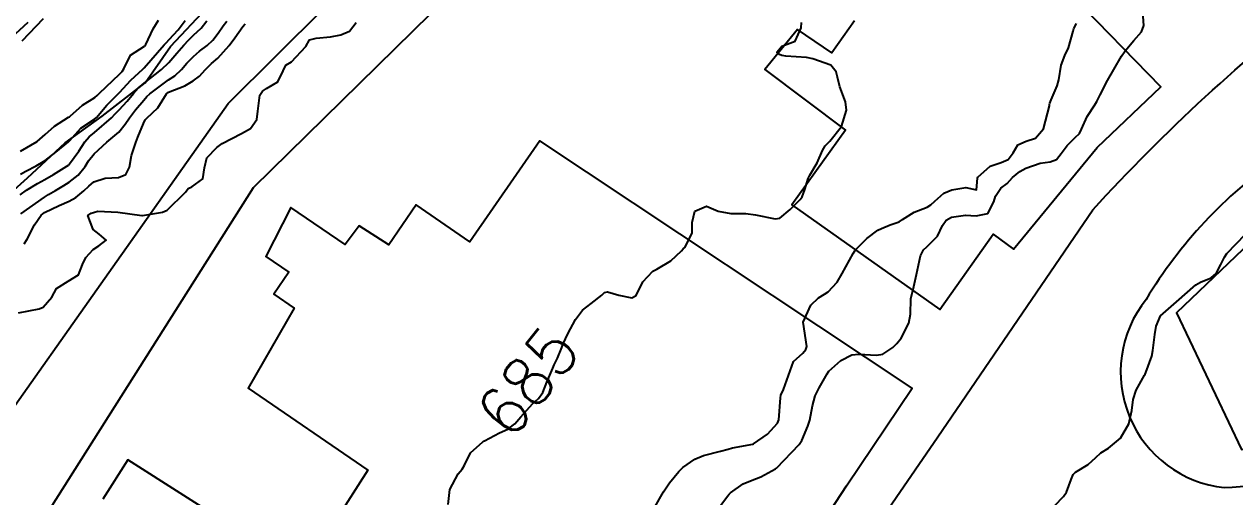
# Model space of a CAD drawing. Header units: metres. Extents: x 292545 to 299085, y 7450245 to 7463078.
# Drawn here: x 293820.4 to 293919.1, y 7462890.7 to 7462929.3 of the extents above; entities that cross this region are included whole.
import ezdxf
from ezdxf.enums import TextEntityAlignment as Align

# ---------------------------------------------------------------- set-up
doc = ezdxf.new("R2010")
doc.units = ezdxf.units.M
for name, color, linetype in [('Cotas', 45, 'Continuous'), ('Curvas de Nivel 1m', 11, 'Continuous'), ('Curvas de Nivel 5m', 15, 'Continuous'), ('Edificações', 30, 'Continuous'), ('Hidrografia', 140, 'Continuous'), ('Vias Primárias', 230, 'Continuous')]:
    doc.layers.add(name, color=color, linetype=linetype)
doc.styles.add('Style-STANDARD', font='STANDARD.shx')

msp = doc.modelspace()

# ---------------------------------------------------------------- linework, layer by layer
at = {"layer": 'Curvas de Nivel 1m', "flags": 128}
for points, elevation in [([(293876.452, 7462889.039), (293877.73, 7462890.75), (293877.85, 7462890.901), (293877.958, 7462891.018), (293878.997, 7462891.755), (293879.749, 7462892.051), (293880.437, 7462892.309), (293881.653, 7462892.981), (293881.725, 7462893.019), (293881.764, 7462893.051), (293883.57, 7462894.953), (293883.786, 7462895.285), (293884.282, 7462896.462), (293884.431, 7462896.944), (293884.656, 7462898.106), (293884.888, 7462898.939), (293885.191, 7462899.585), (293885.851, 7462900.734), (293885.991, 7462900.928), (293886.965, 7462901.815), (293887.873, 7462902.272), (293888.435, 7462902.334), (293889.874, 7462902.255), (293890.409, 7462902.341), (293891.208, 7462902.867), (293891.549, 7462903.2), (293891.891, 7462903.646), (293892.505, 7462904.851), (293892.666, 7462905.605), (293892.676, 7462906.849), (293892.927, 7462907.856), (293893.151, 7462908.842), (293893.473, 7462910.342), (293893.717, 7462910.834), (293893.976, 7462911.096), (293894.847, 7462911.958), (293895.267, 7462912.817), (293895.556, 7462913.258), (293896.003, 7462913.512), (293897.14, 7462913.664), (293898.005, 7462913.612), (293898.962, 7462913.817), (293899.464, 7462914.766), (293899.581, 7462915.211), (293900.034, 7462915.87), (293900.533, 7462916.26), (293900.974, 7462916.751), (293901.571, 7462917.221), (293902.051, 7462917.507), (293903.243, 7462917.911), (293904.056, 7462918.035), (293904.55, 7462918.213), (293904.952, 7462918.701), (293905.424, 7462919.345), (293906.083, 7462920), (293906.436, 7462920.338), (293906.614, 7462920.685), (293907.069, 7462921.715), (293907.699, 7462922.674), (293907.854, 7462922.934), (293908.121, 7462923.501), (293908.726, 7462924.661), (293909.232, 7462925.568), (293909.875, 7462926.644), (293910.167, 7462927.073), (293910.872, 7462927.937), (293911.498, 7462928.627), (293911.674, 7462929.142), (293911.57, 7462930.626)], 687), ([(293820.019, 7462915.339), (293820.544, 7462915.702), (293821.454, 7462916.267), (293822.036, 7462916.582), (293822.739, 7462916.977), (293823.831, 7462917.662), (293823.961, 7462917.754), (293824.055, 7462917.856), (293824.813, 7462918.905), (293825.302, 7462919.648), (293825.659, 7462920.063), (293826.081, 7462920.411), (293827.477, 7462921.619), (293827.781, 7462921.932), (293828.103, 7462922.266), (293828.755, 7462922.961), (293829.267, 7462923.599), (293829.67, 7462924.052), (293830.132, 7462924.452), (293831.557, 7462925.569), (293832.149, 7462926.138), (293832.812, 7462926.897), (293833.38, 7462927.548), (293833.749, 7462927.965), (293834.175, 7462928.369), (293834.782, 7462928.936), (293835.263, 7462929.529)], 681), ([(293820.065, 7462918.897), (293821.421, 7462919.69), (293822.079, 7462920.252), (293822.833, 7462920.925), (293823.971, 7462921.661), (293824.05, 7462921.704), (293824.094, 7462921.749), (293825.121, 7462922.637), (293826.117, 7462923.275), (293826.311, 7462923.446), (293826.495, 7462923.634), (293828.139, 7462925.187), (293828.351, 7462925.398), (293828.49, 7462925.607), (293829.035, 7462926.726), (293830.162, 7462927.464), (293830.276, 7462927.588), (293830.879, 7462928.883), (293831.325, 7462929.573)], 679), ([(293820.069, 7462913.775), (293822.018, 7462915.145), (293822.347, 7462915.349), (293822.908, 7462915.671), (293823.599, 7462916.094), (293824.033, 7462916.36), (293824.754, 7462916.941), (293825.321, 7462917.647), (293825.609, 7462918.093), (293826.063, 7462918.672), (293827.105, 7462919.625), (293828.081, 7462920.451), (293828.606, 7462921.087), (293828.938, 7462921.602), (293829.434, 7462922.266), (293830.115, 7462923.064), (293830.36, 7462923.346), (293830.599, 7462923.583), (293832.134, 7462924.71), (293832.647, 7462925.046), (293833.181, 7462925.55), (293833.619, 7462926.074), (293834.154, 7462926.632), (293834.644, 7462927.049), (293835.273, 7462927.529), (293835.74, 7462927.954), (293836.178, 7462928.52), (293836.575, 7462929.126), (293836.893, 7462929.509)], 682), ([(293821.907, 7462929.684), (293820.174, 7462927.857)], 679), ([(293819.903, 7462905.71), (293821.566, 7462906.035), (293821.91, 7462906.176), (293822.622, 7462906.98), (293823.001, 7462907.674), (293823.939, 7462908.285), (293824.792, 7462908.804), (293825.113, 7462909.648), (293825.38, 7462910.228), (293825.971, 7462910.863), (293826.447, 7462911.162), (293827.04, 7462911.624), (293826.473, 7462912.118), (293825.991, 7462912.492), (293825.55, 7462913.645), (293825.825, 7462913.822), (293826.005, 7462913.896), (293826.362, 7462913.99), (293828.006, 7462913.912), (293829.947, 7462913.648), (293830.003, 7462913.642), (293831.651, 7462913.929), (293832.008, 7462914.088), (293833.51, 7462915.548), (293833.73, 7462915.842), (293834.03, 7462915.979), (293834.938, 7462916.632), (293835.058, 7462917.53), (293835.243, 7462918.347), (293836.07, 7462919.199), (293836.512, 7462919.513), (293838.081, 7462920.347), (293838.819, 7462920.749), (293839.332, 7462921.478), (293839.423, 7462922.157), (293839.583, 7462923.475), (293839.803, 7462923.797), (293840.128, 7462924.018), (293841.035, 7462924.56), (293841.481, 7462925.457), (293841.697, 7462925.905), (293842.15, 7462926.196), (293843.339, 7462927.432), (293843.621, 7462927.978), (293844.173, 7462928.121), (293845.35, 7462928.234), (293846.178, 7462928.4), (293846.9, 7462928.675), (293847.436, 7462929.381)], 684), ([(293820.349, 7462911.333), (293820.593, 7462911.701), (293821.197, 7462912.894), (293821.746, 7462913.684), (293822.005, 7462913.876), (293823.222, 7462914.457), (293824.015, 7462914.823), (293824.558, 7462915.114), (293825.23, 7462915.648), (293825.628, 7462916.045), (293826.034, 7462916.388), (293826.975, 7462916.69), (293828.04, 7462916.757), (293828.653, 7462916.995), (293828.936, 7462917.601), (293829.12, 7462918.542), (293829.452, 7462919.596), (293829.637, 7462920.034), (293830.088, 7462921.14), (293830.226, 7462921.455), (293830.366, 7462921.587), (293831.253, 7462922.431), (293831.954, 7462923.563), (293832.124, 7462923.695), (293833.451, 7462924.226), (293834.134, 7462924.625), (293834.657, 7462925.016), (293835.113, 7462925.53), (293835.634, 7462926.039), (293836.153, 7462926.495), (293837.067, 7462927.506), (293837.528, 7462928.144), (293838.187, 7462929.063), (293838.385, 7462929.293)], 683), ([(293871.719, 7462889.698), (293872.511, 7462891.088), (293872.996, 7462891.826), (293873.758, 7462892.742), (293873.913, 7462892.916), (293874.076, 7462893.067), (293875.06, 7462893.767), (293875.773, 7462894.049), (293877.148, 7462894.401), (293877.779, 7462894.586), (293878.125, 7462894.671), (293879.783, 7462894.973), (293879.802, 7462894.981), (293879.836, 7462894.999), (293880.984, 7462895.799), (293881.8, 7462896.694), (293881.907, 7462896.978), (293882.036, 7462898.77), (293882.082, 7462898.976), (293882.301, 7462899.437), (293882.851, 7462900.965), (293883.103, 7462901.722), (293883.875, 7462902.399), (293884.129, 7462902.697), (293884.187, 7462902.947), (293883.903, 7462904.95), (293884.522, 7462906.338), (293885.151, 7462906.938), (293885.636, 7462907.225), (293885.93, 7462907.423), (293886.67, 7462908.191), (293887.079, 7462908.913), (293887.969, 7462910.535), (293888.113, 7462910.757), (293888.219, 7462910.898), (293889.097, 7462911.773), (293889.988, 7462912.435), (293890.278, 7462912.589), (293890.986, 7462912.87), (293891.724, 7462913.136), (293892, 7462913.31), (293892.941, 7462913.913), (293894.015, 7462914.329), (293894.321, 7462914.525), (293894.633, 7462914.824), (293895.381, 7462915.465), (293896.032, 7462915.747), (293897.178, 7462915.937), (293898.032, 7462915.725), (293898.13, 7462916.692), (293898.159, 7462916.779), (293899.141, 7462917.68), (293900.055, 7462917.966), (293900.612, 7462918.2), (293901.022, 7462918.75), (293901.408, 7462919.412), (293902.077, 7462919.705), (293902.848, 7462919.962), (293903.515, 7462920.719), (293904.001, 7462922.601), (293904, 7462922.712), (293904.009, 7462922.817), (293904.119, 7462923.083), (293904.608, 7462924.233), (293904.741, 7462924.704), (293904.951, 7462925.902), (293905.252, 7462926.699), (293905.544, 7462927.321), (293905.919, 7462928.693), (293905.982, 7462928.896), (293906.192, 7462929.306)], 686), ([(293903.718, 7462889.247), (293905.123, 7462890.699), (293905.372, 7462891.062), (293905.754, 7462892.088), (293905.933, 7462892.516), (293906.115, 7462892.686), (293907.133, 7462893.312), (293907.775, 7462893.892), (293908.18, 7462894.265), (293908.805, 7462894.66), (293909.791, 7462895.486), (293910.467, 7462896.633), (293910.717, 7462897.733), (293910.82, 7462898.63), (293911.068, 7462899.401), (293911.746, 7462900.621), (293911.787, 7462900.687), (293911.855, 7462900.822), (293912.327, 7462902.157), (293912.413, 7462902.615), (293912.582, 7462903.924), (293912.701, 7462904.612), (293913.059, 7462905.461), (293913.919, 7462906.206), (293914.359, 7462906.593), (293915.937, 7462907.991), (293916.31, 7462908.195), (293917.193, 7462908.558), (293917.584, 7462908.919), (293917.959, 7462909.633), (293918.263, 7462910.253), (293918.469, 7462910.545), (293919.989, 7462912.112)], 688)]:
    msp.add_lwpolyline(points, dxfattribs=dict(at, elevation=elevation))
at = {"layer": 'Curvas de Nivel 5m', "flags": 128}
for points, elevation in [([(293820.043, 7462917.018), (293820.483, 7462917.267), (293821.345, 7462917.691), (293822.057, 7462918.122), (293822.93, 7462918.806), (293823.972, 7462919.661), (293824.026, 7462919.707), (293824.074, 7462919.761), (293824.976, 7462920.759), (293826.092, 7462921.498), (293826.26, 7462921.637), (293827.088, 7462922.646), (293828.059, 7462923.611), (293828.124, 7462923.677), (293829.047, 7462924.688), (293830.031, 7462925.591), (293830.09, 7462925.644), (293830.144, 7462925.706), (293831.784, 7462927.566), (293831.957, 7462927.772), (293832.17, 7462928.006), (293832.927, 7462928.807), (293833.498, 7462929.547)], 680), ([(293854.953, 7462890.063), (293855.074, 7462891.29), (293855.756, 7462892.572), (293856.086, 7462892.951), (293856.27, 7462893.275), (293856.757, 7462894.286), (293857.782, 7462895.186), (293857.827, 7462895.215), (293857.9, 7462895.259), (293859.122, 7462895.918), (293859.797, 7462896.205), (293860.388, 7462896.647), (293860.863, 7462897.224), (293861.823, 7462898.265), (293862.317, 7462898.716), (293862.655, 7462899.202), (293862.987, 7462900.053), (293863.479, 7462901.194), (293863.598, 7462901.452), (293863.865, 7462902.014), (293864.203, 7462902.862), (293864.32, 7462903.183), (293864.69, 7462903.977), (293865.334, 7462905.169), (293865.91, 7462905.909), (293866.604, 7462906.465), (293867.467, 7462907.145), (293867.705, 7462907.364), (293867.927, 7462907.423), (293868.854, 7462907.131), (293869.921, 7462906.928), (293870.285, 7462907.115), (293870.812, 7462908.235), (293871.644, 7462909.095), (293871.955, 7462909.262), (293873.102, 7462909.938), (293873.97, 7462910.756), (293874.121, 7462910.919), (293874.26, 7462911.067), (293874.831, 7462912.221), (293874.855, 7462913.061), (293875.067, 7462914.005), (293876.016, 7462914.393), (293876.964, 7462913.987), (293878.005, 7462913.812), (293879.217, 7462913.796), (293880.003, 7462913.687), (293881.615, 7462913.359), (293882, 7462913.414), (293882.829, 7462914.144), (293883.662, 7462914.954), (293883.815, 7462915.162), (293884.031, 7462915.76), (293884.316, 7462916.671), (293884.451, 7462916.946), (293885.053, 7462917.945), (293885.468, 7462918.936), (293885.683, 7462919.328), (293886.081, 7462919.719), (293887.037, 7462920.916), (293887.44, 7462922.244), (293887.358, 7462922.911), (293886.899, 7462924.151), (293886.689, 7462924.922), (293886.586, 7462925.362), (293886.153, 7462925.904), (293884.688, 7462926.415), (293884.159, 7462926.533), (293882.472, 7462926.655), (293882.16, 7462926.711), (293881.979, 7462926.79), (293881.763, 7462926.976), (293882.168, 7462927.449), (293883.255, 7462927.876), (293883.725, 7462928.955), (293883.751, 7462929.393)], 685)]:
    msp.add_lwpolyline(points, dxfattribs=dict(at, elevation=elevation))
at = {"layer": 'Edificações'}
for points in [[(293888.09, 7462929.529), (293886.245, 7462926.92), (293883.436, 7462928.821), (293880.778, 7462925.559), (293887.365, 7462920.598), (293882.981, 7462914.515), (293895.037, 7462905.963), (293899.384, 7462912.107), (293901.055, 7462910.888), (293907.87, 7462919.184), (293913.069, 7462924.141), (293905.823, 7462931.632)], [(293876.508, 7462874.865), (293887.43, 7462891.584), (293892.795, 7462899.561), (293862.405, 7462919.74), (293856.713, 7462911.489), (293852.336, 7462914.509), (293850.105, 7462911.256), (293847.682, 7462912.797), (293846.552, 7462911.277), (293842.096, 7462914.306), (293840.067, 7462910.303), (293841.954, 7462909.015), (293840.722, 7462907.211), (293842.381, 7462906.078), (293838.613, 7462899.556), (293848.386, 7462892.871), (293843.123, 7462884.605), (293828.81, 7462893.718), (293826.758, 7462890.495)]]:
    msp.add_lwpolyline(points, dxfattribs=at)
msp.add_lwpolyline([(293936.253, 7462921.257), (293926.642, 7462915.147), (293925.803, 7462916.649), (293914.35, 7462905.714), (293919.662, 7462894.537), (293936.603, 7462896.097), (293935.642, 7462907.924), (293940.498, 7462911.888)], close=True, dxfattribs=at)
at = {"layer": 'Hidrografia'}
for points, elevation in [([(293818.447, 7462914.746), (293820.62, 7462916.704), (293823.693, 7462919.562), (293826.726, 7462921.761), (293830.224, 7462924.46), (293832.29, 7462927.423), (293835.311, 7462930.652)], 691.646), ([(293818.652, 7462927.557), (293820.682, 7462929.415)], 687.424)]:
    msp.add_lwpolyline(points, dxfattribs=dict(at, elevation=elevation))
at = {"layer": 'Vias Primárias'}
msp.add_lwpolyline([(293807.888, 7462881.588), (293837.005, 7462922.789), (293884.019, 7462969.511), (293902.063, 7462991.786), (293915.494, 7462999.103), (293918.43, 7462992.498), (293905.195, 7462984.684), (293885.852, 7462963.943), (293859.265, 7462935.779), (293839.025, 7462915.89), (293805.464, 7462862.897)], dxfattribs=at)
msp.add_lwpolyline([(293780.907, 7462797.415), (293828.822, 7462805.113, 0.279429), (293840.058, 7462813.738), (293869.238, 7462858.236), (293894.881, 7462895.586), (293907.522, 7462914.093, -0.045364), (293926.673, 7462931.697, -0.031186), (293934.499, 7462938.189), (293938.037, 7462930.599), (293922.639, 7462918.325, 0.103461), (293911.87, 7462906.789, 0.591296), (293918.245, 7462891.434, -0.005723), (293939.151, 7462892.839), (293940.185, 7462885.881), (293900.41, 7462883.066, 0.284351), (293890.656, 7462876.033), (293860.519, 7462831.307, -0.026992), (293858.613, 7462825.699, 0.52787), (293869.151, 7462813.312, -0.008945), (293895.167, 7462820.027, -0.02042), (293934.291, 7462827.604, -0.024127), (294015.446, 7462829.792, 0.002829), (294044.903, 7462827.698), (294139.341, 7462818.654)], format="xyb", dxfattribs=at)

# ---------------------------------------------------------------- texts
at = {"layer": 'Cotas', "style": 'Style-STANDARD'}
msp.add_text('685', height=4, rotation=51.63663, dxfattribs=at).set_placement((293861.445, 7462900.108, 685), align=Align.MIDDLE_CENTER)

doc.saveas('drawing.dxf')
